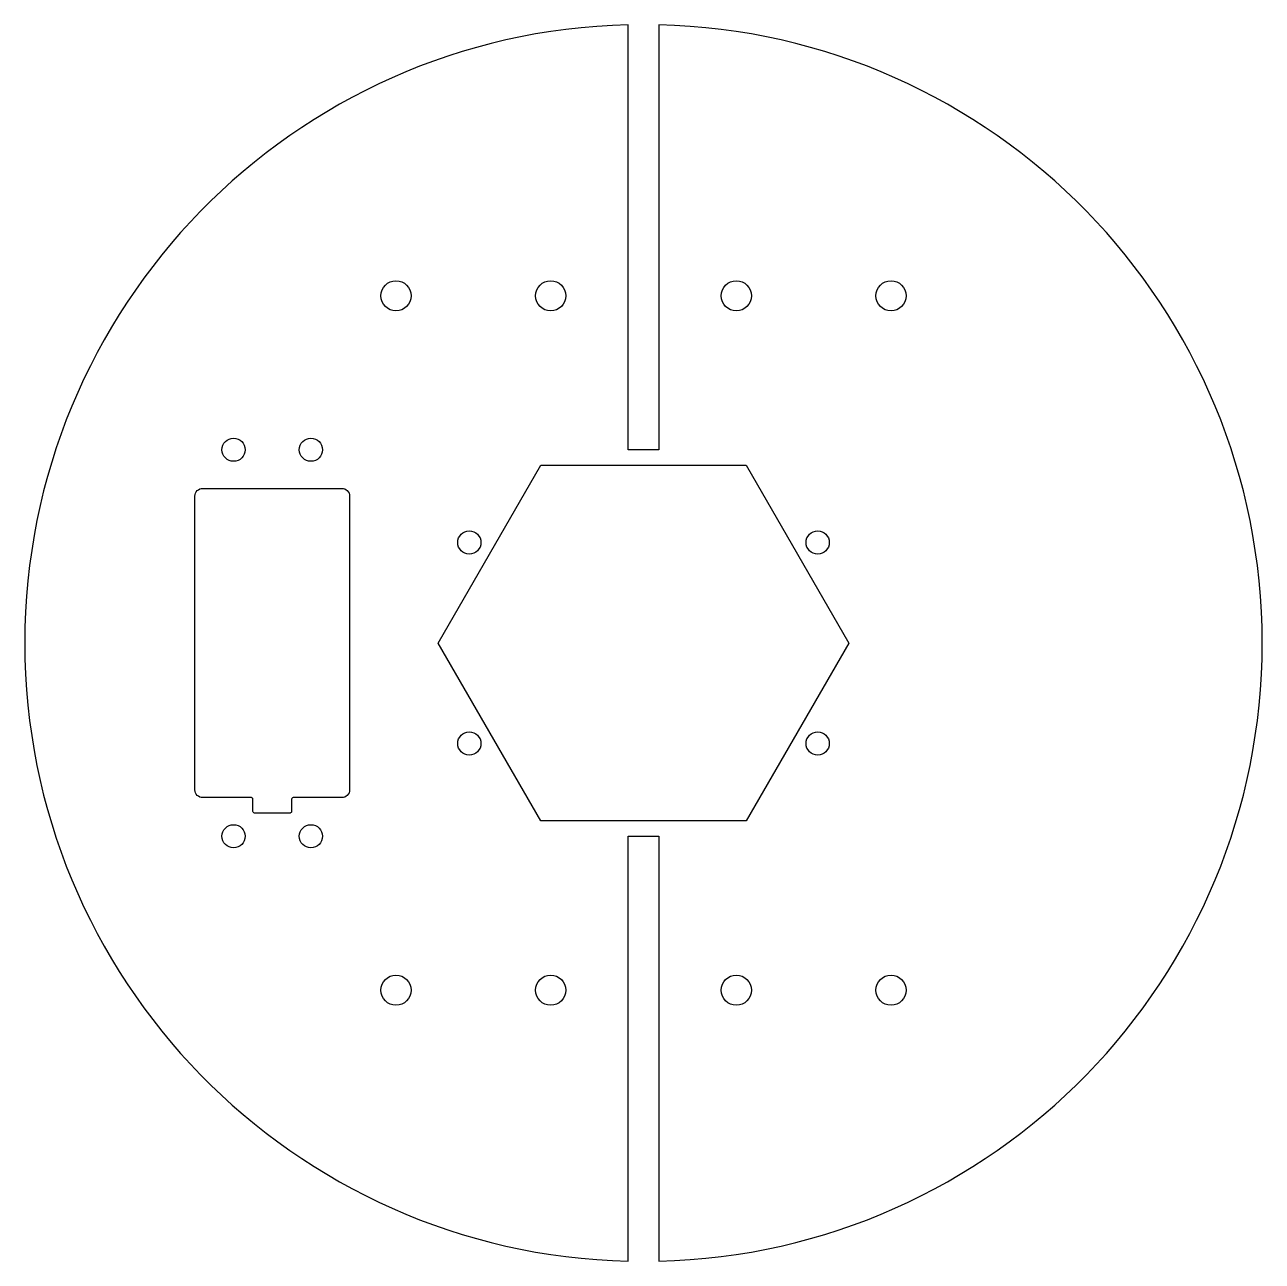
# Model space of a CAD drawing. Header units: millimetres. Extents: x -80 to 80, y -80 to 80.
import ezdxf

# ---------------------------------------------------------------- set-up
doc = ezdxf.new("R2010")
doc.units = ezdxf.units.MM

msp = doc.modelspace()

# ---------------------------------------------------------------- linework, layer by layer
for points in [[(-2, -79.97), (-2, -25), (2, -25), (2, -79.97, 0.975305), (2, 79.97), (2, 25), (-2, 25), (-2, 79.97, 0.975305)], [(-58, -19), (-58, 19, -0.414214), (-57, 20), (-39, 20, -0.414214), (-38, 19), (-38, -19, -0.414214), (-39, -20), (-45.3, -20, 0.414214), (-45.5, -20.2), (-45.5, -21.8, -0.414214), (-45.7, -22), (-50.3, -22, -0.414214), (-50.5, -21.8), (-50.5, -20.2, 0.414214), (-50.7, -20), (-57, -20, -0.414214)]]:
    msp.add_lwpolyline(points, format="xyb", close=True)
msp.add_lwpolyline([(-13.28, -23), (-26.56, 0), (-13.28, 23), (13.28, 23), (26.56, 0), (13.28, -23)], close=True)
for centre, radius in [((-32, 44.91), 1.95), ((-12, 44.91), 1.95), ((12, 44.91), 1.95), ((32, 44.91), 1.95), ((-53, 25), 1.5), ((-43, 25), 1.5), ((-22.52, 13), 1.5), ((22.52, 13), 1.5), ((-22.52, -13), 1.5), ((22.52, -13), 1.5), ((-53, -25), 1.5), ((-43, -25), 1.5), ((-32, -44.91), 1.95), ((-12, -44.91), 1.95), ((12, -44.91), 1.95), ((32, -44.91), 1.95)]:
    msp.add_circle(centre, radius)

doc.saveas('drawing.dxf')
